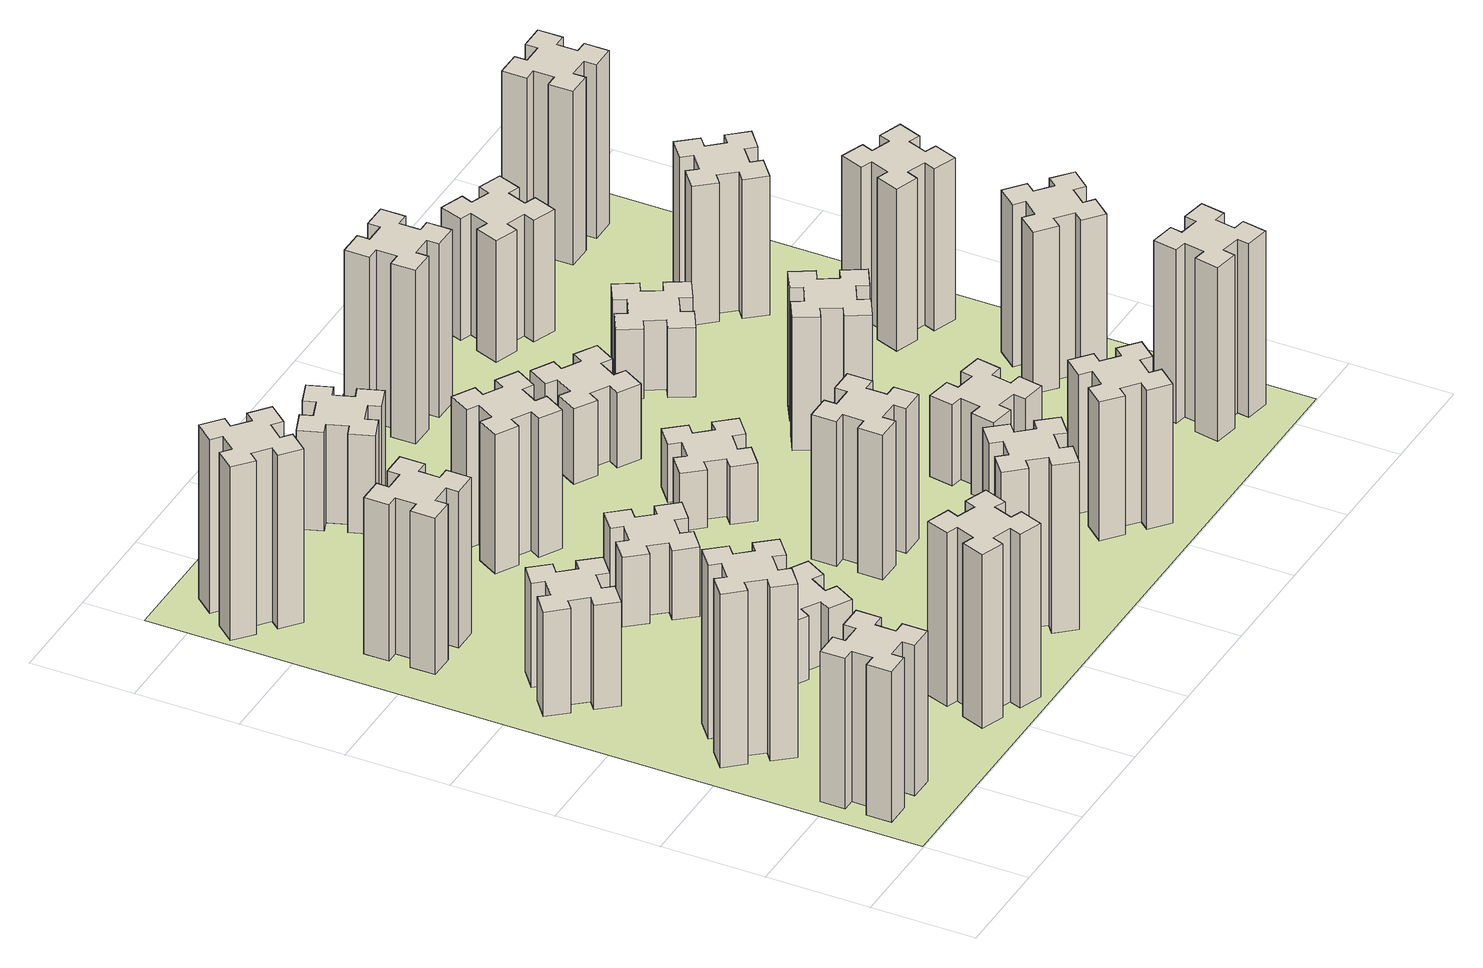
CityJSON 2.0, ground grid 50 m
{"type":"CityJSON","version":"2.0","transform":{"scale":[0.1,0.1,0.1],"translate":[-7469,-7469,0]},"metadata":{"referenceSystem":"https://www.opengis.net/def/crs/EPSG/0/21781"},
"CityObjects":{
"building1":{"type":"Building","attributes":{"class":"1000","function":"1000","usage":"1000","yearOfConstruction":2016,"roofType":"1000","measuredHeight":78,"storeysAboveGround":30,"storeysBelowGround":0},"geometry":[{"type":"Solid","lod":"1","boundaries":[[[[0,1,2,3,4,5,6,7,8,9,10,11,12,13,14,15,16,17,18,19]],[[17,16,20,21]],[[16,15,22,20]],[[15,14,23,22]],[[14,13,24,23]],[[13,12,25,24]],[[12,11,26,25]],[[11,10,27,26]],[[10,9,28,27]],[[9,8,29,28]],[[8,7,30,29]],[[7,6,31,30]],[[6,5,32,31]],[[5,4,33,32]],[[4,3,34,33]],[[3,2,35,34]],[[2,1,36,35]],[[1,0,37,36]],[[0,19,38,37]],[[19,18,39,38]],[[18,17,21,39]],[[24,25,26,27,28,29,30,31,32,33,34,35,36,37,38,39,21,20,22,23]]]]}]},
"building2":{"type":"Building","attributes":{"class":"1000","function":"1000","usage":"1000","yearOfConstruction":2016,"roofType":"1000","measuredHeight":90,"storeysAboveGround":30,"storeysBelowGround":0},"geometry":[{"type":"Solid","lod":"1","boundaries":[[[[40,41,42,43,44,45,46,47,48,49,50,51,52,53,54,55,56,57,58,59]],[[57,56,60,61]],[[56,55,62,60]],[[55,54,63,62]],[[54,53,64,63]],[[53,52,65,64]],[[52,51,66,65]],[[51,50,67,66]],[[50,49,68,67]],[[49,48,69,68]],[[48,47,70,69]],[[47,46,71,70]],[[46,45,72,71]],[[45,44,73,72]],[[44,43,74,73]],[[43,42,75,74]],[[42,41,76,75]],[[41,40,77,76]],[[40,59,78,77]],[[59,58,79,78]],[[58,57,61,79]],[[64,65,66,67,68,69,70,71,72,73,74,75,76,77,78,79,61,60,62,63]]]]}]},
"building3":{"type":"Building","attributes":{"class":"1000","function":"1000","usage":"1000","yearOfConstruction":2016,"roofType":"1000","measuredHeight":54,"storeysAboveGround":30,"storeysBelowGround":0},"geometry":[{"type":"Solid","lod":"1","boundaries":[[[[80,81,82,83,84,85,86,87,88,89,90,91,92,93,94,95,96,97,98,99]],[[97,96,100,101]],[[96,95,102,100]],[[95,94,103,102]],[[94,93,104,103]],[[93,92,105,104]],[[92,91,106,105]],[[91,90,107,106]],[[90,89,108,107]],[[89,88,109,108]],[[88,87,110,109]],[[87,86,111,110]],[[86,85,112,111]],[[85,84,113,112]],[[84,83,114,113]],[[83,82,115,114]],[[82,81,116,115]],[[81,80,117,116]],[[80,99,118,117]],[[99,98,119,118]],[[98,97,101,119]],[[104,105,106,107,108,109,110,111,112,113,114,115,116,117,118,119,101,100,102,103]]]]}]},
"building4":{"type":"Building","attributes":{"class":"1000","function":"1000","usage":"1000","yearOfConstruction":2016,"roofType":"1000","measuredHeight":81,"storeysAboveGround":30,"storeysBelowGround":0},"geometry":[{"type":"Solid","lod":"1","boundaries":[[[[120,121,122,123,124,125,126,127,128,129,130,131,132,133,134,135,136,137,138,139]],[[137,136,140,141]],[[136,135,142,140]],[[135,134,143,142]],[[134,133,144,143]],[[133,132,145,144]],[[132,131,146,145]],[[131,130,147,146]],[[130,129,148,147]],[[129,128,149,148]],[[128,127,150,149]],[[127,126,151,150]],[[126,125,152,151]],[[125,124,153,152]],[[124,123,154,153]],[[123,122,155,154]],[[122,121,156,155]],[[121,120,157,156]],[[120,139,158,157]],[[139,138,159,158]],[[138,137,141,159]],[[144,145,146,147,148,149,150,151,152,153,154,155,156,157,158,159,141,140,142,143]]]]}]},
"building5":{"type":"Building","attributes":{"class":"1000","function":"1000","usage":"1000","yearOfConstruction":2016,"roofType":"1000","measuredHeight":90,"storeysAboveGround":30,"storeysBelowGround":0},"geometry":[{"type":"Solid","lod":"1","boundaries":[[[[160,161,162,163,164,165,166,167,168,169,170,171,172,173,174,175,176,177,178,179]],[[177,176,180,181]],[[176,175,182,180]],[[175,174,183,182]],[[174,173,184,183]],[[173,172,185,184]],[[172,171,186,185]],[[171,170,187,186]],[[170,169,188,187]],[[169,168,189,188]],[[168,167,190,189]],[[167,166,191,190]],[[166,165,192,191]],[[165,164,193,192]],[[164,163,194,193]],[[163,162,195,194]],[[162,161,196,195]],[[161,160,197,196]],[[160,179,198,197]],[[179,178,199,198]],[[178,177,181,199]],[[184,185,186,187,188,189,190,191,192,193,194,195,196,197,198,199,181,180,182,183]]]]}]},
"building6":{"type":"Building","attributes":{"class":"1000","function":"1000","usage":"1000","yearOfConstruction":2016,"roofType":"1000","measuredHeight":90,"storeysAboveGround":30,"storeysBelowGround":0},"geometry":[{"type":"Solid","lod":"1","boundaries":[[[[200,201,202,203,204,205,206,207,208,209,210,211,212,213,214,215,216,217,218,219]],[[217,216,220,221]],[[216,215,222,220]],[[215,214,223,222]],[[214,213,224,223]],[[213,212,225,224]],[[212,211,226,225]],[[211,210,227,226]],[[210,209,228,227]],[[209,208,229,228]],[[208,207,230,229]],[[207,206,231,230]],[[206,205,232,231]],[[205,204,233,232]],[[204,203,234,233]],[[203,202,235,234]],[[202,201,236,235]],[[201,200,237,236]],[[200,219,238,237]],[[219,218,239,238]],[[218,217,221,239]],[[224,225,226,227,228,229,230,231,232,233,234,235,236,237,238,239,221,220,222,223]]]]}]},
"building7":{"type":"Building","attributes":{"class":"1000","function":"1000","usage":"1000","yearOfConstruction":2016,"roofType":"1000","measuredHeight":33,"storeysAboveGround":30,"storeysBelowGround":0},"geometry":[{"type":"Solid","lod":"1","boundaries":[[[[240,241,242,243,244,245,246,247,248,249,250,251,252,253,254,255,256,257,258,259]],[[257,256,260,261]],[[256,255,262,260]],[[255,254,263,262]],[[254,253,264,263]],[[253,252,265,264]],[[252,251,266,265]],[[251,250,267,266]],[[250,249,268,267]],[[249,248,269,268]],[[248,247,270,269]],[[247,246,271,270]],[[246,245,272,271]],[[245,244,273,272]],[[244,243,274,273]],[[243,242,275,274]],[[242,241,276,275]],[[241,240,277,276]],[[240,259,278,277]],[[259,258,279,278]],[[258,257,261,279]],[[264,265,266,267,268,269,270,271,272,273,274,275,276,277,278,279,261,260,262,263]]]]}]},
"building8":{"type":"Building","attributes":{"class":"1000","function":"1000","usage":"1000","yearOfConstruction":2016,"roofType":"1000","measuredHeight":36,"storeysAboveGround":30,"storeysBelowGround":0},"geometry":[{"type":"Solid","lod":"1","boundaries":[[[[280,281,282,283,284,285,286,287,288,289,290,291,292,293,294,295,296,297,298,299]],[[297,296,300,301]],[[296,295,302,300]],[[295,294,303,302]],[[294,293,304,303]],[[293,292,305,304]],[[292,291,306,305]],[[291,290,307,306]],[[290,289,308,307]],[[289,288,309,308]],[[288,287,310,309]],[[287,286,311,310]],[[286,285,312,311]],[[285,284,313,312]],[[284,283,314,313]],[[283,282,315,314]],[[282,281,316,315]],[[281,280,317,316]],[[280,299,318,317]],[[299,298,319,318]],[[298,297,301,319]],[[304,305,306,307,308,309,310,311,312,313,314,315,316,317,318,319,301,300,302,303]]]]}]},
"building9":{"type":"Building","attributes":{"class":"1000","function":"1000","usage":"1000","yearOfConstruction":2016,"roofType":"1000","measuredHeight":87,"storeysAboveGround":30,"storeysBelowGround":0},"geometry":[{"type":"Solid","lod":"1","boundaries":[[[[320,321,322,323,324,325,326,327,328,329,330,331,332,333,334,335,336,337,338,339]],[[337,336,340,341]],[[336,335,342,340]],[[335,334,343,342]],[[334,333,344,343]],[[333,332,345,344]],[[332,331,346,345]],[[331,330,347,346]],[[330,329,348,347]],[[329,328,349,348]],[[328,327,350,349]],[[327,326,351,350]],[[326,325,352,351]],[[325,324,353,352]],[[324,323,354,353]],[[323,322,355,354]],[[322,321,356,355]],[[321,320,357,356]],[[320,339,358,357]],[[339,338,359,358]],[[338,337,341,359]],[[344,345,346,347,348,349,350,351,352,353,354,355,356,357,358,359,341,340,342,343]]]]}]},
"building10":{"type":"Building","attributes":{"class":"1000","function":"1000","usage":"1000","yearOfConstruction":2016,"roofType":"1000","measuredHeight":72,"storeysAboveGround":30,"storeysBelowGround":0},"geometry":[{"type":"Solid","lod":"1","boundaries":[[[[360,361,362,363,364,365,366,367,368,369,370,371,372,373,374,375,376,377,378,379]],[[377,376,380,381]],[[376,375,382,380]],[[375,374,383,382]],[[374,373,384,383]],[[373,372,385,384]],[[372,371,386,385]],[[371,370,387,386]],[[370,369,388,387]],[[369,368,389,388]],[[368,367,390,389]],[[367,366,391,390]],[[366,365,392,391]],[[365,364,393,392]],[[364,363,394,393]],[[363,362,395,394]],[[362,361,396,395]],[[361,360,397,396]],[[360,379,398,397]],[[379,378,399,398]],[[378,377,381,399]],[[384,385,386,387,388,389,390,391,392,393,394,395,396,397,398,399,381,380,382,383]]]]}]},
"building11":{"type":"Building","attributes":{"class":"1000","function":"1000","usage":"1000","yearOfConstruction":2016,"roofType":"1000","measuredHeight":51,"storeysAboveGround":30,"storeysBelowGround":0},"geometry":[{"type":"Solid","lod":"1","boundaries":[[[[400,401,402,403,404,405,406,407,408,409,410,411,412,413,414,415,416,417,418,419]],[[417,416,420,421]],[[416,415,422,420]],[[415,414,423,422]],[[414,413,424,423]],[[413,412,425,424]],[[412,411,426,425]],[[411,410,427,426]],[[410,409,428,427]],[[409,408,429,428]],[[408,407,430,429]],[[407,406,431,430]],[[406,405,432,431]],[[405,404,433,432]],[[404,403,434,433]],[[403,402,435,434]],[[402,401,436,435]],[[401,400,437,436]],[[400,419,438,437]],[[419,418,439,438]],[[418,417,421,439]],[[424,425,426,427,428,429,430,431,432,433,434,435,436,437,438,439,421,420,422,423]]]]}]},
"building12":{"type":"Building","attributes":{"class":"1000","function":"1000","usage":"1000","yearOfConstruction":2016,"roofType":"1000","measuredHeight":75,"storeysAboveGround":30,"storeysBelowGround":0},"geometry":[{"type":"Solid","lod":"1","boundaries":[[[[440,441,442,443,444,445,446,447,448,449,450,451,452,453,454,455,456,457,458,459]],[[457,456,460,461]],[[456,455,462,460]],[[455,454,463,462]],[[454,453,464,463]],[[453,452,465,464]],[[452,451,466,465]],[[451,450,467,466]],[[450,449,468,467]],[[449,448,469,468]],[[448,447,470,469]],[[447,446,471,470]],[[446,445,472,471]],[[445,444,473,472]],[[444,443,474,473]],[[443,442,475,474]],[[442,441,476,475]],[[441,440,477,476]],[[440,459,478,477]],[[459,458,479,478]],[[458,457,461,479]],[[464,465,466,467,468,469,470,471,472,473,474,475,476,477,478,479,461,460,462,463]]]]}]},
"building13":{"type":"Building","attributes":{"class":"1000","function":"1000","usage":"1000","yearOfConstruction":2016,"roofType":"1000","measuredHeight":30,"storeysAboveGround":30,"storeysBelowGround":0},"geometry":[{"type":"Solid","lod":"1","boundaries":[[[[480,481,482,483,484,485,486,487,488,489,490,491,492,493,494,495,496,497,498,499]],[[497,496,500,501]],[[496,495,502,500]],[[495,494,503,502]],[[494,493,504,503]],[[493,492,505,504]],[[492,491,506,505]],[[491,490,507,506]],[[490,489,508,507]],[[489,488,509,508]],[[488,487,510,509]],[[487,486,511,510]],[[486,485,512,511]],[[485,484,513,512]],[[484,483,514,513]],[[483,482,515,514]],[[482,481,516,515]],[[481,480,517,516]],[[480,499,518,517]],[[499,498,519,518]],[[498,497,501,519]],[[504,505,506,507,508,509,510,511,512,513,514,515,516,517,518,519,501,500,502,503]]]]}]},
"building14":{"type":"Building","attributes":{"class":"1000","function":"1000","usage":"1000","yearOfConstruction":2016,"roofType":"1000","measuredHeight":72,"storeysAboveGround":30,"storeysBelowGround":0},"geometry":[{"type":"Solid","lod":"1","boundaries":[[[[520,521,522,523,524,525,526,527,528,529,530,531,532,533,534,535,536,537,538,539]],[[537,536,540,541]],[[536,535,542,540]],[[535,534,543,542]],[[534,533,544,543]],[[533,532,545,544]],[[532,531,546,545]],[[531,530,547,546]],[[530,529,548,547]],[[529,528,549,548]],[[528,527,550,549]],[[527,526,551,550]],[[526,525,552,551]],[[525,524,553,552]],[[524,523,554,553]],[[523,522,555,554]],[[522,521,556,555]],[[521,520,557,556]],[[520,539,558,557]],[[539,538,559,558]],[[538,537,541,559]],[[544,545,546,547,548,549,550,551,552,553,554,555,556,557,558,559,541,540,542,543]]]]}]},
"building15":{"type":"Building","attributes":{"class":"1000","function":"1000","usage":"1000","yearOfConstruction":2016,"roofType":"1000","measuredHeight":39,"storeysAboveGround":30,"storeysBelowGround":0},"geometry":[{"type":"Solid","lod":"1","boundaries":[[[[560,561,562,563,564,565,566,567,568,569,570,571,572,573,574,575,576,577,578,579]],[[577,576,580,581]],[[576,575,582,580]],[[575,574,583,582]],[[574,573,584,583]],[[573,572,585,584]],[[572,571,586,585]],[[571,570,587,586]],[[570,569,588,587]],[[569,568,589,588]],[[568,567,590,589]],[[567,566,591,590]],[[566,565,592,591]],[[565,564,593,592]],[[564,563,594,593]],[[563,562,595,594]],[[562,561,596,595]],[[561,560,597,596]],[[560,579,598,597]],[[579,578,599,598]],[[578,577,581,599]],[[584,585,586,587,588,589,590,591,592,593,594,595,596,597,598,599,581,580,582,583]]]]}]},
"building16":{"type":"Building","attributes":{"class":"1000","function":"1000","usage":"1000","yearOfConstruction":2016,"roofType":"1000","measuredHeight":90,"storeysAboveGround":30,"storeysBelowGround":0},"geometry":[{"type":"Solid","lod":"1","boundaries":[[[[600,601,602,603,604,605,606,607,608,609,610,611,612,613,614,615,616,617,618,619]],[[617,616,620,621]],[[616,615,622,620]],[[615,614,623,622]],[[614,613,624,623]],[[613,612,625,624]],[[612,611,626,625]],[[611,610,627,626]],[[610,609,628,627]],[[609,608,629,628]],[[608,607,630,629]],[[607,606,631,630]],[[606,605,632,631]],[[605,604,633,632]],[[604,603,634,633]],[[603,602,635,634]],[[602,601,636,635]],[[601,600,637,636]],[[600,619,638,637]],[[619,618,639,638]],[[618,617,621,639]],[[624,625,626,627,628,629,630,631,632,633,634,635,636,637,638,639,621,620,622,623]]]]}]},
"building17":{"type":"Building","attributes":{"class":"1000","function":"1000","usage":"1000","yearOfConstruction":2016,"roofType":"1000","measuredHeight":42,"storeysAboveGround":30,"storeysBelowGround":0},"geometry":[{"type":"Solid","lod":"1","boundaries":[[[[640,641,642,643,644,645,646,647,648,649,650,651,652,653,654,655,656,657,658,659]],[[657,656,660,661]],[[656,655,662,660]],[[655,654,663,662]],[[654,653,664,663]],[[653,652,665,664]],[[652,651,666,665]],[[651,650,667,666]],[[650,649,668,667]],[[649,648,669,668]],[[648,647,670,669]],[[647,646,671,670]],[[646,645,672,671]],[[645,644,673,672]],[[644,643,674,673]],[[643,642,675,674]],[[642,641,676,675]],[[641,640,677,676]],[[640,659,678,677]],[[659,658,679,678]],[[658,657,661,679]],[[664,665,666,667,668,669,670,671,672,673,674,675,676,677,678,679,661,660,662,663]]]]}]},
"building18":{"type":"Building","attributes":{"class":"1000","function":"1000","usage":"1000","yearOfConstruction":2016,"roofType":"1000","measuredHeight":69,"storeysAboveGround":30,"storeysBelowGround":0},"geometry":[{"type":"Solid","lod":"1","boundaries":[[[[680,681,682,683,684,685,686,687,688,689,690,691,692,693,694,695,696,697,698,699]],[[697,696,700,701]],[[696,695,702,700]],[[695,694,703,702]],[[694,693,704,703]],[[693,692,705,704]],[[692,691,706,705]],[[691,690,707,706]],[[690,689,708,707]],[[689,688,709,708]],[[688,687,710,709]],[[687,686,711,710]],[[686,685,712,711]],[[685,684,713,712]],[[684,683,714,713]],[[683,682,715,714]],[[682,681,716,715]],[[681,680,717,716]],[[680,699,718,717]],[[699,698,719,718]],[[698,697,701,719]],[[704,705,706,707,708,709,710,711,712,713,714,715,716,717,718,719,701,700,702,703]]]]}]},
"building19":{"type":"Building","attributes":{"class":"1000","function":"1000","usage":"1000","yearOfConstruction":2016,"roofType":"1000","measuredHeight":36,"storeysAboveGround":30,"storeysBelowGround":0},"geometry":[{"type":"Solid","lod":"1","boundaries":[[[[720,721,722,723,724,725,726,727,728,729,730,731,732,733,734,735,736,737,738,739]],[[737,736,740,741]],[[736,735,742,740]],[[735,734,743,742]],[[734,733,744,743]],[[733,732,745,744]],[[732,731,746,745]],[[731,730,747,746]],[[730,729,748,747]],[[729,728,749,748]],[[728,727,750,749]],[[727,726,751,750]],[[726,725,752,751]],[[725,724,753,752]],[[724,723,754,753]],[[723,722,755,754]],[[722,721,756,755]],[[721,720,757,756]],[[720,739,758,757]],[[739,738,759,758]],[[738,737,741,759]],[[744,745,746,747,748,749,750,751,752,753,754,755,756,757,758,759,741,740,742,743]]]]}]},
"building20":{"type":"Building","attributes":{"class":"1000","function":"1000","usage":"1000","yearOfConstruction":2016,"roofType":"1000","measuredHeight":90,"storeysAboveGround":30,"storeysBelowGround":0},"geometry":[{"type":"Solid","lod":"1","boundaries":[[[[760,761,762,763,764,765,766,767,768,769,770,771,772,773,774,775,776,777,778,779]],[[777,776,780,781]],[[776,775,782,780]],[[775,774,783,782]],[[774,773,784,783]],[[773,772,785,784]],[[772,771,786,785]],[[771,770,787,786]],[[770,769,788,787]],[[769,768,789,788]],[[768,767,790,789]],[[767,766,791,790]],[[766,765,792,791]],[[765,764,793,792]],[[764,763,794,793]],[[763,762,795,794]],[[762,761,796,795]],[[761,760,797,796]],[[760,779,798,797]],[[779,778,799,798]],[[778,777,781,799]],[[784,785,786,787,788,789,790,791,792,793,794,795,796,797,798,799,781,780,782,783]]]]}]},
"building21":{"type":"Building","attributes":{"class":"1000","function":"1000","usage":"1000","yearOfConstruction":2016,"roofType":"1000","measuredHeight":63,"storeysAboveGround":30,"storeysBelowGround":0},"geometry":[{"type":"Solid","lod":"1","boundaries":[[[[800,801,802,803,804,805,806,807,808,809,810,811,812,813,814,815,816,817,818,819]],[[817,816,820,821]],[[816,815,822,820]],[[815,814,823,822]],[[814,813,824,823]],[[813,812,825,824]],[[812,811,826,825]],[[811,810,827,826]],[[810,809,828,827]],[[809,808,829,828]],[[808,807,830,829]],[[807,806,831,830]],[[806,805,832,831]],[[805,804,833,832]],[[804,803,834,833]],[[803,802,835,834]],[[802,801,836,835]],[[801,800,837,836]],[[800,819,838,837]],[[819,818,839,838]],[[818,817,821,839]],[[824,825,826,827,828,829,830,831,832,833,834,835,836,837,838,839,821,820,822,823]]]]}]},
"building22":{"type":"Building","attributes":{"class":"1000","function":"1000","usage":"1000","yearOfConstruction":2016,"roofType":"1000","measuredHeight":84,"storeysAboveGround":30,"storeysBelowGround":0},"geometry":[{"type":"Solid","lod":"1","boundaries":[[[[840,841,842,843,844,845,846,847,848,849,850,851,852,853,854,855,856,857,858,859]],[[857,856,860,861]],[[856,855,862,860]],[[855,854,863,862]],[[854,853,864,863]],[[853,852,865,864]],[[852,851,866,865]],[[851,850,867,866]],[[850,849,868,867]],[[849,848,869,868]],[[848,847,870,869]],[[847,846,871,870]],[[846,845,872,871]],[[845,844,873,872]],[[844,843,874,873]],[[843,842,875,874]],[[842,841,876,875]],[[841,840,877,876]],[[840,859,878,877]],[[859,858,879,878]],[[858,857,861,879]],[[864,865,866,867,868,869,870,871,872,873,874,875,876,877,878,879,861,860,862,863]]]]}]},
"building23":{"type":"Building","attributes":{"class":"1000","function":"1000","usage":"1000","yearOfConstruction":2016,"roofType":"1000","measuredHeight":84,"storeysAboveGround":30,"storeysBelowGround":0},"geometry":[{"type":"Solid","lod":"1","boundaries":[[[[880,881,882,883,884,885,886,887,888,889,890,891,892,893,894,895,896,897,898,899]],[[897,896,900,901]],[[896,895,902,900]],[[895,894,903,902]],[[894,893,904,903]],[[893,892,905,904]],[[892,891,906,905]],[[891,890,907,906]],[[890,889,908,907]],[[889,888,909,908]],[[888,887,910,909]],[[887,886,911,910]],[[886,885,912,911]],[[885,884,913,912]],[[884,883,914,913]],[[883,882,915,914]],[[882,881,916,915]],[[881,880,917,916]],[[880,899,918,917]],[[899,898,919,918]],[[898,897,901,919]],[[904,905,906,907,908,909,910,911,912,913,914,915,916,917,918,919,901,900,902,903]]]]}]},
"building24":{"type":"Building","attributes":{"class":"1000","function":"1000","usage":"1000","yearOfConstruction":2016,"roofType":"1000","measuredHeight":72,"storeysAboveGround":30,"storeysBelowGround":0},"geometry":[{"type":"Solid","lod":"1","boundaries":[[[[920,921,922,923,924,925,926,927,928,929,930,931,932,933,934,935,936,937,938,939]],[[937,936,940,941]],[[936,935,942,940]],[[935,934,943,942]],[[934,933,944,943]],[[933,932,945,944]],[[932,931,946,945]],[[931,930,947,946]],[[930,929,948,947]],[[929,928,949,948]],[[928,927,950,949]],[[927,926,951,950]],[[926,925,952,951]],[[925,924,953,952]],[[924,923,954,953]],[[923,922,955,954]],[[922,921,956,955]],[[921,920,957,956]],[[920,939,958,957]],[[939,938,959,958]],[[938,937,941,959]],[[944,945,946,947,948,949,950,951,952,953,954,955,956,957,958,959,941,940,942,943]]]]}]},
"building25":{"type":"Building","attributes":{"class":"1000","function":"1000","usage":"1000","yearOfConstruction":2016,"roofType":"1000","measuredHeight":90,"storeysAboveGround":30,"storeysBelowGround":0},"geometry":[{"type":"Solid","lod":"1","boundaries":[[[[960,961,962,963,964,965,966,967,968,969,970,971,972,973,974,975,976,977,978,979]],[[977,976,980,981]],[[976,975,982,980]],[[975,974,983,982]],[[974,973,984,983]],[[973,972,985,984]],[[972,971,986,985]],[[971,970,987,986]],[[970,969,988,987]],[[969,968,989,988]],[[968,967,990,989]],[[967,966,991,990]],[[966,965,992,991]],[[965,964,993,992]],[[964,963,994,993]],[[963,962,995,994]],[[962,961,996,995]],[[961,960,997,996]],[[960,979,998,997]],[[979,978,999,998]],[[978,977,981,999]],[[984,985,986,987,988,989,990,991,992,993,994,995,996,997,998,999,981,980,982,983]]]]}]},
"landuse1":{"type":"LandUse","attributes":{"name":"plot1","function":"1010"},"geometry":[{"type":"MultiSurface","lod":"1","boundaries":[[[1000,1001,1002,1003]]]}]}
},
"vertices":[
[165,425,0],[165,325,0],[105,325,0],[105,205,0],[225,205,0],[225,265,0],[325,265,0],[325,205,0],[445,205,0],[445,325,0],[385,325,0],[385,425,0],[445,425,0],[445,545,0],[325,545,0],[325,485,0],[225,485,0],[225,545,0],[105,545,0],[105,425,0],[225,485,780],[225,545,780],[325,485,780],[325,545,780],[445,545,780],[445,425,780],[385,425,780],[385,325,780],[445,325,780],[445,205,780],[325,205,780],[325,265,780],[225,265,780],[225,205,780],[105,205,780],[105,325,780],[165,325,780],[165,425,780],[105,425,780],[105,545,780],
[492,1048,0],[427,1124,0],[473,1163,0],[396,1255,0],[304,1178,0],[343,1132,0],[266,1067,0],[228,1113,0],[136,1036,0],[213,944,0],[259,983,0],[323,906,0],[277,868,0],[354,776,0],[446,853,0],[408,899,0],[484,963,0],[523,917,0],[615,994,0],[538,1086,0],[484,963,900],[523,917,900],[408,899,900],[446,853,900],[354,776,900],[277,868,900],[323,906,900],[259,983,900],[213,944,900],[136,1036,900],[228,1113,900],[266,1067,900],[343,1132,900],[304,1178,900],[396,1255,900],[473,1163,900],[427,1124,900],[492,1048,900],[538,1086,900],[615,994,900],
[492,1888,0],[427,1964,0],[473,2003,0],[396,2095,0],[304,2018,0],[343,1972,0],[266,1907,0],[228,1953,0],[136,1876,0],[213,1784,0],[259,1823,0],[323,1746,0],[277,1708,0],[354,1616,0],[446,1693,0],[408,1739,0],[484,1803,0],[523,1757,0],[615,1834,0],[538,1926,0],[484,1803,540],[523,1757,540],[408,1739,540],[446,1693,540],[354,1616,540],[277,1708,540],[323,1746,540],[259,1823,540],[213,1784,540],[136,1876,540],[228,1953,540],[266,1907,540],[343,1972,540],[304,2018,540],[396,2095,540],[473,2003,540],[427,1964,540],[492,1888,540],[538,1926,540],[615,1834,540],
[485,2545,0],[485,2645,0],[545,2645,0],[545,2765,0],[425,2765,0],[425,2705,0],[325,2705,0],[325,2765,0],[205,2765,0],[205,2645,0],[265,2645,0],[265,2545,0],[205,2545,0],[205,2425,0],[325,2425,0],[325,2485,0],[425,2485,0],[425,2425,0],[545,2425,0],[545,2545,0],[425,2485,810],[425,2425,810],[325,2485,810],[325,2425,810],[205,2425,810],[205,2545,810],[265,2545,810],[265,2645,810],[205,2645,810],[205,2765,810],[325,2765,810],[325,2705,810],[425,2705,810],[425,2765,810],[545,2765,810],[545,2645,810],[485,2645,810],[485,2545,810],[545,2545,810],[545,2425,810],
[1029,360,0],[995,266,0],[939,287,0],[897,174,0],[1010,133,0],[1031,189,0],[1125,155,0],[1104,99,0],[1217,57,0],[1258,170,0],[1202,191,0],[1236,285,0],[1292,264,0],[1333,377,0],[1220,418,0],[1200,362,0],[1106,396,0],[1127,452,0],[1014,493,0],[973,380,0],[1106,396,900],[1127,452,900],[1200,362,900],[1220,418,900],[1333,377,900],[1292,264,900],[1236,285,900],[1202,191,900],[1258,170,900],[1217,57,900],[1104,99,900],[1125,155,900],[1031,189,900],[1010,133,900],[897,174,900],[939,287,900],[995,266,900],[1029,360,900],[973,380,900],[1014,493,900],
[384,3387,0],[308,3452,0],[346,3498,0],[254,3575,0],[177,3483,0],[223,3444,0],[159,3368,0],[113,3406,0],[36,3314,0],[128,3237,0],[166,3283,0],[243,3219,0],[204,3173,0],[296,3096,0],[373,3188,0],[327,3226,0],[392,3303,0],[438,3264,0],[515,3356,0],[423,3433,0],[392,3303,900],[438,3264,900],[327,3226,900],[373,3188,900],[296,3096,900],[204,3173,900],[243,3219,900],[166,3283,900],[128,3237,900],[36,3314,900],[113,3406,900],[159,3368,900],[223,3444,900],[177,3483,900],[254,3575,900],[346,3498,900],[308,3452,900],[384,3387,900],[423,3433,900],[515,3356,900],
[1086,1017,0],[1136,1104,0],[1188,1074,0],[1248,1178,0],[1144,1238,0],[1114,1186,0],[1027,1236,0],[1057,1288,0],[953,1348,0],[893,1244,0],[945,1214,0],[895,1127,0],[843,1157,0],[783,1053,0],[887,993,0],[917,1045,0],[1004,995,0],[974,943,0],[1078,883,0],[1138,987,0],[1004,995,330],[974,943,330],[917,1045,330],[887,993,330],[783,1053,330],[843,1157,330],[895,1127,330],[945,1214,330],[893,1244,330],[953,1348,330],[1057,1288,330],[1027,1236,330],[1114,1186,330],[1144,1238,330],[1248,1178,330],[1188,1074,330],[1136,1104,330],[1086,1017,330],[1138,987,330],[1078,883,330],
[1083,1972,0],[1006,1907,0],[968,1953,0],[876,1876,0],[953,1784,0],[999,1823,0],[1063,1746,0],[1017,1708,0],[1094,1616,0],[1186,1693,0],[1148,1739,0],[1224,1803,0],[1263,1757,0],[1355,1834,0],[1278,1926,0],[1232,1888,0],[1167,1964,0],[1213,2003,0],[1136,2095,0],[1044,2018,0],[1167,1964,360],[1213,2003,360],[1232,1888,360],[1278,1926,360],[1355,1834,360],[1263,1757,360],[1224,1803,360],[1148,1739,360],[1186,1693,360],[1094,1616,360],[1017,1708,360],[1063,1746,360],[999,1823,360],[953,1784,360],[876,1876,360],[968,1953,360],[1006,1907,360],[1083,1972,360],[1044,2018,360],[1136,2095,360],
[1639,343,0],[1703,266,0],[1657,228,0],[1734,136,0],[1826,213,0],[1788,259,0],[1864,323,0],[1903,277,0],[1995,354,0],[1918,446,0],[1872,408,0],[1807,484,0],[1853,523,0],[1776,615,0],[1684,538,0],[1723,492,0],[1646,427,0],[1608,473,0],[1516,396,0],[1593,304,0],[1646,427,870],[1608,473,870],[1723,492,870],[1684,538,870],[1776,615,870],[1853,523,870],[1807,484,870],[1872,408,870],[1918,446,870],[1995,354,870],[1903,277,870],[1864,323,870],[1788,259,870],[1826,213,870],[1734,136,870],[1657,228,870],[1703,266,870],[1639,343,870],[1593,304,870],[1516,396,870],
[1314,2666,0],[1227,2716,0],[1257,2768,0],[1153,2828,0],[1093,2724,0],[1145,2694,0],[1095,2607,0],[1043,2637,0],[983,2533,0],[1087,2473,0],[1117,2525,0],[1204,2475,0],[1174,2423,0],[1278,2363,0],[1338,2467,0],[1286,2497,0],[1336,2584,0],[1388,2554,0],[1448,2658,0],[1344,2718,0],[1336,2584,720],[1388,2554,720],[1286,2497,720],[1338,2467,720],[1278,2363,720],[1174,2423,720],[1204,2475,720],[1117,2525,720],[1087,2473,720],[983,2533,720],[1043,2637,720],[1095,2607,720],[1145,2694,720],[1093,2724,720],[1153,2828,720],[1257,2768,720],[1227,2716,720],[1314,2666,720],[1344,2718,720],[1448,2658,720],
[1125,3456,0],[1031,3422,0],[1010,3478,0],[897,3437,0],[939,3324,0],[995,3345,0],[1029,3251,0],[973,3230,0],[1014,3117,0],[1127,3159,0],[1106,3215,0],[1200,3249,0],[1220,3193,0],[1333,3234,0],[1292,3347,0],[1236,3326,0],[1202,3420,0],[1258,3440,0],[1217,3553,0],[1104,3512,0],[1202,3420,510],[1258,3440,510],[1236,3326,510],[1292,3347,510],[1333,3234,510],[1220,3193,510],[1200,3249,510],[1106,3215,510],[1127,3159,510],[1014,3117,510],[973,3230,510],[1029,3251,510],[995,3345,510],[939,3324,510],[897,3437,510],[1010,3478,510],[1031,3422,510],[1125,3456,510],[1104,3512,510],[1217,3553,510],
[1745,1265,0],[1745,1165,0],[1685,1165,0],[1685,1045,0],[1805,1045,0],[1805,1105,0],[1905,1105,0],[1905,1045,0],[2025,1045,0],[2025,1165,0],[1965,1165,0],[1965,1265,0],[2025,1265,0],[2025,1385,0],[1905,1385,0],[1905,1325,0],[1805,1325,0],[1805,1385,0],[1685,1385,0],[1685,1265,0],[1805,1325,750],[1805,1385,750],[1905,1325,750],[1905,1385,750],[2025,1385,750],[2025,1265,750],[1965,1265,750],[1965,1165,750],[2025,1165,750],[2025,1045,750],[1905,1045,750],[1905,1105,750],[1805,1105,750],[1805,1045,750],[1685,1045,750],[1685,1165,750],[1745,1165,750],[1745,1265,750],[1685,1265,750],[1685,1385,750],
[1972,1988,0],[1907,2064,0],[1953,2103,0],[1876,2195,0],[1784,2118,0],[1823,2072,0],[1746,2007,0],[1708,2053,0],[1616,1976,0],[1693,1884,0],[1739,1923,0],[1803,1846,0],[1757,1808,0],[1834,1716,0],[1926,1793,0],[1888,1839,0],[1964,1903,0],[2003,1857,0],[2095,1934,0],[2018,2026,0],[1964,1903,300],[2003,1857,300],[1888,1839,300],[1926,1793,300],[1834,1716,300],[1757,1808,300],[1803,1846,300],[1739,1923,300],[1693,1884,300],[1616,1976,300],[1708,2053,300],[1746,2007,300],[1823,2072,300],[1784,2118,300],[1876,2195,300],[1953,2103,300],[1907,2064,300],[1972,1988,300],[2018,2026,300],[2095,1934,300],
[2486,323,0],[2563,259,0],[2524,213,0],[2616,136,0],[2693,228,0],[2647,266,0],[2712,343,0],[2758,304,0],[2835,396,0],[2743,473,0],[2704,427,0],[2628,492,0],[2666,538,0],[2574,615,0],[2497,523,0],[2543,484,0],[2479,408,0],[2433,446,0],[2356,354,0],[2448,277,0],[2479,408,720],[2433,446,720],[2543,484,720],[2497,523,720],[2574,615,720],[2666,538,720],[2628,492,720],[2704,427,720],[2743,473,720],[2835,396,720],[2758,304,720],[2712,343,720],[2647,266,720],[2693,228,720],[2616,136,720],[2524,213,720],[2563,259,720],[2486,323,720],[2448,277,720],[2356,354,720],
[2026,2497,0],[2076,2584,0],[2128,2554,0],[2188,2658,0],[2084,2718,0],[2054,2666,0],[1967,2716,0],[1997,2768,0],[1893,2828,0],[1833,2724,0],[1885,2694,0],[1835,2607,0],[1783,2637,0],[1723,2533,0],[1827,2473,0],[1857,2525,0],[1944,2475,0],[1914,2423,0],[2018,2363,0],[2078,2467,0],[1944,2475,390],[1914,2423,390],[1857,2525,390],[1827,2473,390],[1723,2533,390],[1783,2637,390],[1835,2607,390],[1885,2694,390],[1833,2724,390],[1893,2828,390],[1997,2768,390],[1967,2716,390],[2054,2666,390],[2084,2718,390],[2188,2658,390],[2128,2554,390],[2076,2584,390],[2026,2497,390],[2078,2467,390],[2018,2363,390],
[1745,3485,0],[1745,3385,0],[1685,3385,0],[1685,3265,0],[1805,3265,0],[1805,3325,0],[1905,3325,0],[1905,3265,0],[2025,3265,0],[2025,3385,0],[1965,3385,0],[1965,3485,0],[2025,3485,0],[2025,3605,0],[1905,3605,0],[1905,3545,0],[1805,3545,0],[1805,3605,0],[1685,3605,0],[1685,3485,0],[1805,3545,900],[1805,3605,900],[1905,3545,900],[1905,3605,900],[2025,3605,900],[2025,3485,900],[1965,3485,900],[1965,3385,900],[2025,3385,900],[2025,3265,900],[1905,3265,900],[1905,3325,900],[1805,3325,900],[1805,3265,900],[1685,3265,900],[1685,3385,900],[1745,3385,900],[1745,3485,900],[1685,3485,900],[1685,3605,900],
[2695,947,0],[2712,1045,0],[2771,1035,0],[2792,1153,0],[2674,1174,0],[2664,1115,0],[2565,1132,0],[2576,1191,0],[2457,1212,0],[2437,1094,0],[2496,1084,0],[2478,985,0],[2419,996,0],[2398,877,0],[2517,857,0],[2527,916,0],[2625,898,0],[2615,839,0],[2733,818,0],[2754,937,0],[2625,898,420],[2615,839,420],[2527,916,420],[2517,857,420],[2398,877,420],[2419,996,420],[2478,985,420],[2496,1084,420],[2437,1094,420],[2457,1212,420],[2576,1191,420],[2565,1132,420],[2664,1115,420],[2674,1174,420],[2792,1153,420],[2771,1035,420],[2712,1045,420],[2695,947,420],[2754,937,420],[2733,818,420],
[2475,1744,0],[2525,1657,0],[2473,1627,0],[2533,1523,0],[2637,1583,0],[2607,1635,0],[2694,1685,0],[2724,1633,0],[2828,1693,0],[2768,1797,0],[2716,1767,0],[2666,1854,0],[2718,1884,0],[2658,1988,0],[2554,1928,0],[2584,1876,0],[2497,1826,0],[2467,1878,0],[2363,1818,0],[2423,1714,0],[2497,1826,690],[2467,1878,690],[2584,1876,690],[2554,1928,690],[2658,1988,690],[2718,1884,690],[2666,1854,690],[2716,1767,690],[2768,1797,690],[2828,1693,690],[2724,1633,690],[2694,1685,690],[2607,1635,690],[2637,1583,690],[2533,1523,690],[2473,1627,690],[2525,1657,690],[2475,1744,690],[2423,1714,690],[2363,1818,690],
[2475,2584,0],[2525,2497,0],[2473,2467,0],[2533,2363,0],[2637,2423,0],[2607,2475,0],[2694,2525,0],[2724,2473,0],[2828,2533,0],[2768,2637,0],[2716,2607,0],[2666,2694,0],[2718,2724,0],[2658,2828,0],[2554,2768,0],[2584,2716,0],[2497,2666,0],[2467,2718,0],[2363,2658,0],[2423,2554,0],[2497,2666,360],[2467,2718,360],[2584,2716,360],[2554,2768,360],[2658,2828,360],[2718,2724,360],[2666,2694,360],[2716,2607,360],[2768,2637,360],[2828,2533,360],[2724,2473,360],[2694,2525,360],[2607,2475,360],[2637,2423,360],[2533,2363,360],[2473,2467,360],[2525,2497,360],[2475,2584,360],[2423,2554,360],[2363,2658,360],
[3504,475,0],[3405,492,0],[3416,551,0],[3297,572,0],[3277,454,0],[3336,444,0],[3318,345,0],[3259,356,0],[3238,237,0],[3357,217,0],[3367,276,0],[3465,258,0],[3455,199,0],[3573,178,0],[3594,297,0],[3535,307,0],[3552,405,0],[3611,395,0],[3632,513,0],[3514,534,0],[3552,405,900],[3611,395,900],[3535,307,900],[3594,297,900],[3573,178,900],[3455,199,900],[3465,258,900],[3367,276,900],[3357,217,900],[3238,237,900],[3259,356,900],[3318,345,900],[3336,444,900],[3277,454,900],[3297,572,900],[3416,551,900],[3405,492,900],[3504,475,900],[3514,534,900],[3632,513,900],
[2511,3249,0],[2605,3215,0],[2584,3159,0],[2697,3117,0],[2738,3230,0],[2682,3251,0],[2716,3345,0],[2772,3324,0],[2813,3437,0],[2700,3478,0],[2680,3422,0],[2586,3456,0],[2607,3512,0],[2494,3553,0],[2453,3440,0],[2509,3420,0],[2475,3326,0],[2419,3347,0],[2377,3234,0],[2490,3193,0],[2475,3326,630],[2419,3347,630],[2509,3420,630],[2453,3440,630],[2494,3553,630],[2607,3512,630],[2586,3456,630],[2680,3422,630],[2700,3478,630],[2813,3437,630],[2772,3324,630],[2716,3345,630],[2682,3251,630],[2738,3230,630],[2697,3117,630],[2584,3159,630],[2605,3215,630],[2511,3249,630],[2490,3193,630],[2377,3234,630],
[3487,1006,0],[3552,1083,0],[3598,1044,0],[3675,1136,0],[3583,1213,0],[3544,1167,0],[3468,1232,0],[3506,1278,0],[3414,1355,0],[3337,1263,0],[3383,1224,0],[3319,1148,0],[3273,1186,0],[3196,1094,0],[3288,1017,0],[3326,1063,0],[3403,999,0],[3364,953,0],[3456,876,0],[3533,968,0],[3403,999,840],[3364,953,840],[3326,1063,840],[3288,1017,840],[3196,1094,840],[3273,1186,840],[3319,1148,840],[3383,1224,840],[3337,1263,840],[3414,1355,840],[3506,1278,840],[3468,1232,840],[3544,1167,840],[3583,1213,840],[3675,1136,840],[3598,1044,840],[3552,1083,840],[3487,1006,840],[3533,968,840],[3456,876,840],
[3520,1942,0],[3426,1976,0],[3447,2032,0],[3334,2073,0],[3293,1960,0],[3349,1940,0],[3315,1846,0],[3259,1867,0],[3217,1754,0],[3330,1713,0],[3351,1769,0],[3445,1735,0],[3424,1679,0],[3537,1637,0],[3578,1750,0],[3522,1771,0],[3556,1865,0],[3612,1844,0],[3653,1957,0],[3540,1998,0],[3556,1865,840],[3612,1844,840],[3522,1771,840],[3578,1750,840],[3537,1637,840],[3424,1679,840],[3445,1735,840],[3351,1769,840],[3330,1713,840],[3217,1754,840],[3259,1867,840],[3315,1846,840],[3349,1940,840],[3293,1960,840],[3334,2073,840],[3447,2032,840],[3426,1976,840],[3520,1942,840],[3540,1998,840],[3653,1957,840],
[3119,2563,0],[3183,2486,0],[3137,2448,0],[3214,2356,0],[3306,2433,0],[3268,2479,0],[3344,2543,0],[3383,2497,0],[3475,2574,0],[3398,2666,0],[3352,2628,0],[3287,2704,0],[3333,2743,0],[3256,2835,0],[3164,2758,0],[3203,2712,0],[3126,2647,0],[3088,2693,0],[2996,2616,0],[3073,2524,0],[3126,2647,720],[3088,2693,720],[3203,2712,720],[3164,2758,720],[3256,2835,720],[3333,2743,720],[3287,2704,720],[3352,2628,720],[3398,2666,720],[3475,2574,720],[3383,2497,720],[3344,2543,720],[3268,2479,720],[3306,2433,720],[3214,2356,720],[3137,2448,720],[3183,2486,720],[3119,2563,720],[3073,2524,720],[2996,2616,720],
[3285,3325,0],[3385,3325,0],[3385,3265,0],[3505,3265,0],[3505,3385,0],[3445,3385,0],[3445,3485,0],[3505,3485,0],[3505,3605,0],[3385,3605,0],[3385,3545,0],[3285,3545,0],[3285,3605,0],[3165,3605,0],[3165,3485,0],[3225,3485,0],[3225,3385,0],[3165,3385,0],[3165,3265,0],[3285,3265,0],[3225,3385,900],[3165,3385,900],[3225,3485,900],[3165,3485,900],[3165,3605,900],[3285,3605,900],[3285,3545,900],[3385,3545,900],[3385,3605,900],[3505,3605,900],[3505,3485,900],[3445,3485,900],[3445,3385,900],[3505,3385,900],[3505,3265,900],[3385,3265,900],[3385,3325,900],[3285,3325,900],[3285,3265,900],[3165,3265,900],
[5,3705,0],[3705,3705,0],[3705,5,0],[5,5,0]
]}
